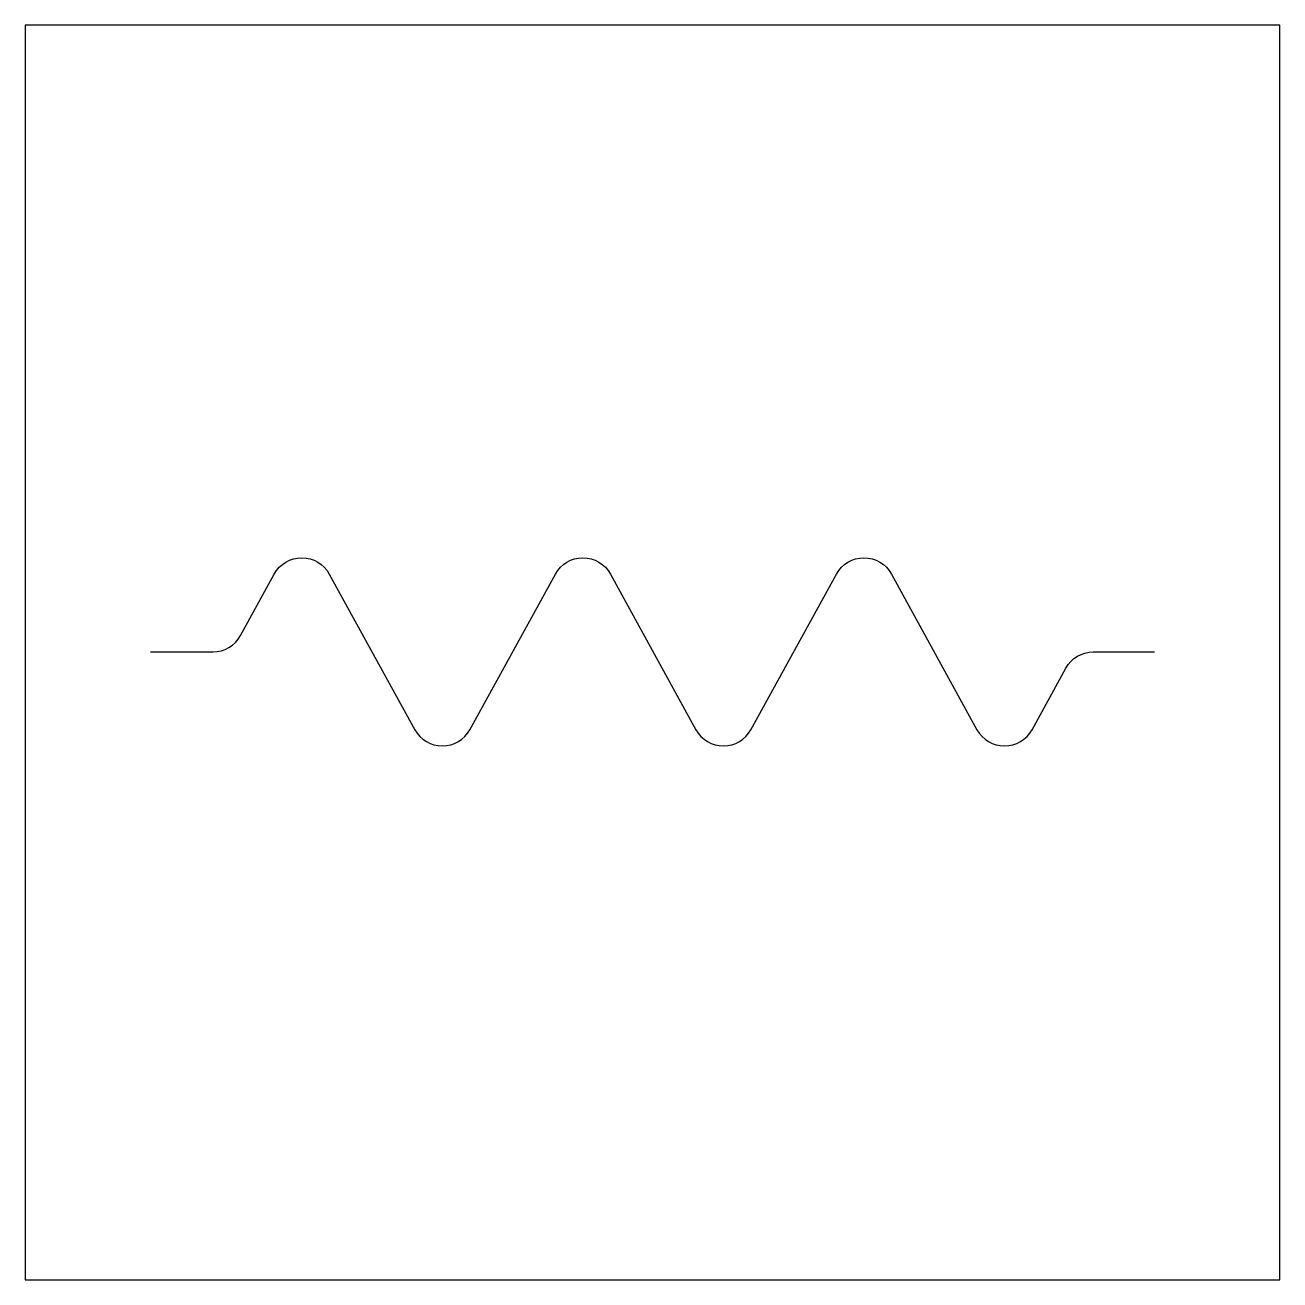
# Model space of a CAD drawing. Header units: millimetres. Extents: x 0 to 200, y 0 to 200.
import ezdxf

# ---------------------------------------------------------------- set-up
doc = ezdxf.new("R2010")
doc.units = ezdxf.units.MM
doc.header["$LTSCALE"] = 2

msp = doc.modelspace()

# ---------------------------------------------------------------- linework, layer by layer
msp.add_lwpolyline([(0, 0), (200, 0), (200, 200), (0, 200)], close=True)
msp.add_lwpolyline([(20, 100.1), (29.95, 100.1, 0.273624), (34.33, 102.7), (39.72, 112.51, -0.591537), (48.49, 112.51), (62.12, 87.7, 0.591537), (70.89, 87.7), (84.52, 112.51, -0.591537), (93.29, 112.51), (106.92, 87.7, 0.591537), (115.69, 87.7), (129.32, 112.51, -0.591537), (138.09, 112.51), (151.72, 87.7, 0.591537), (160.49, 87.7), (165.88, 97.51, -0.273624), (170.26, 100.1), (180, 100.1)], format="xyb")

doc.saveas('drawing.dxf')
